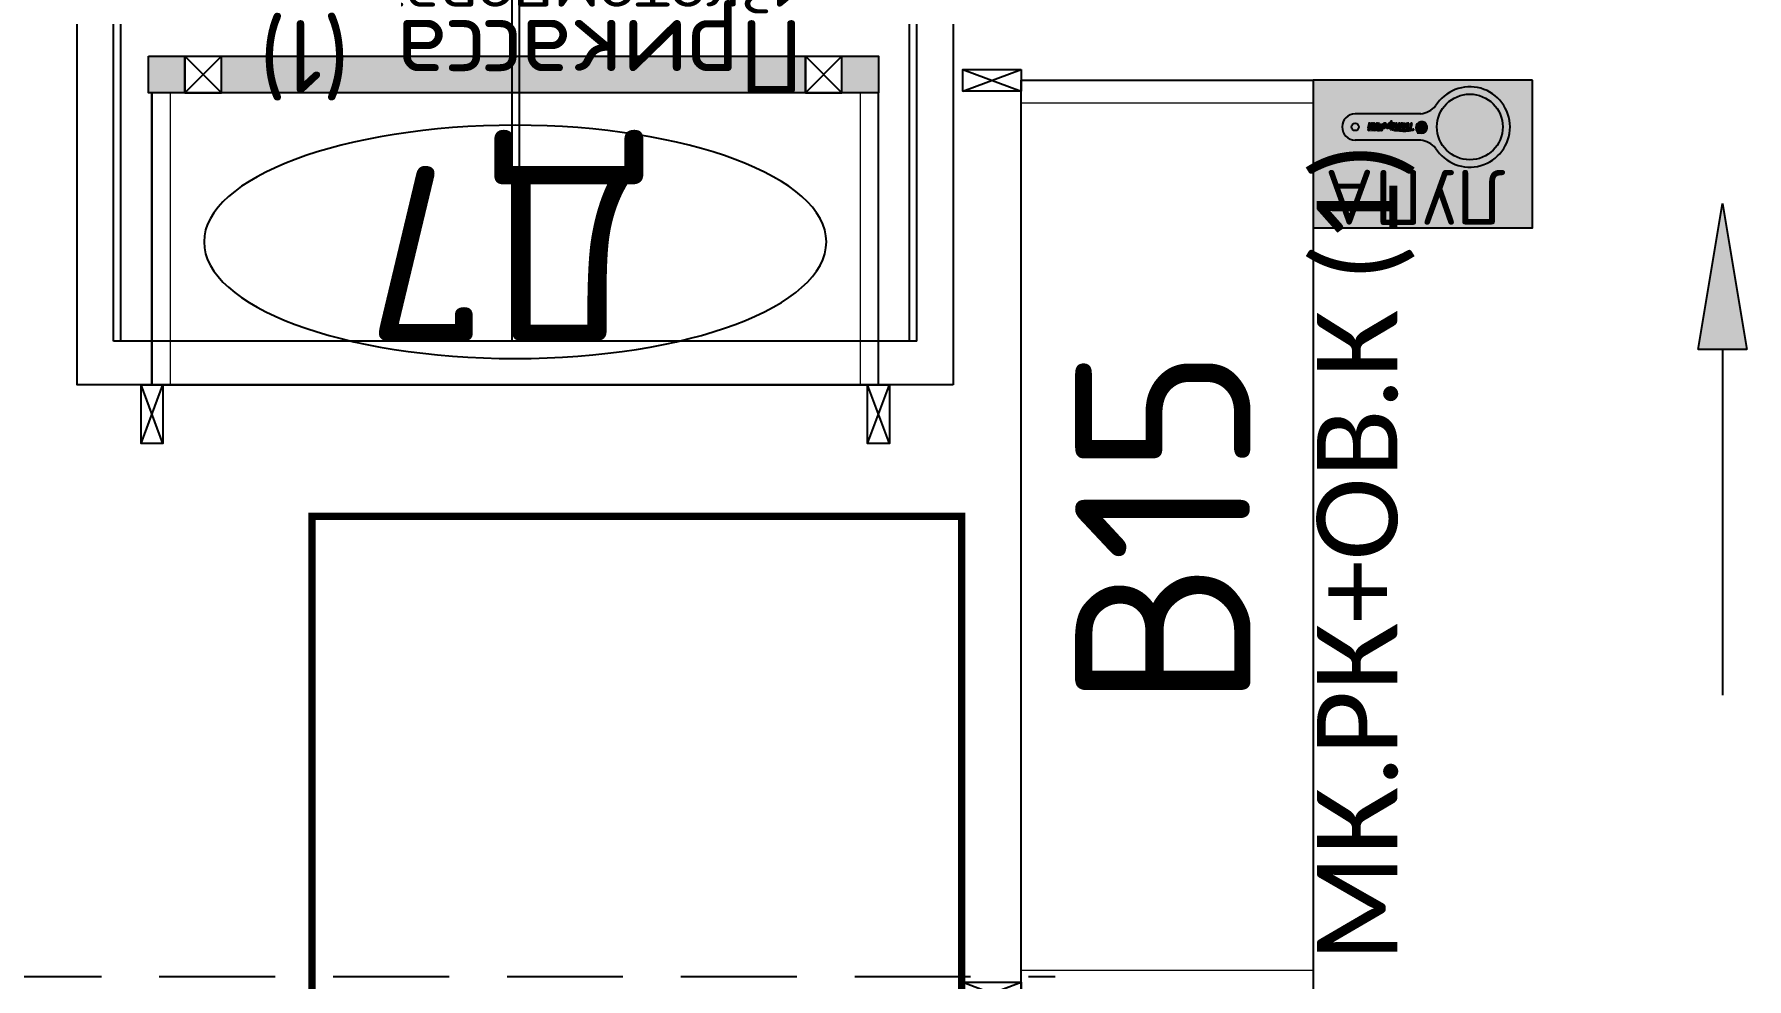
# Model space of a CAD drawing. Extents: x 2032930 to 2119419, y 2254097 to 2318481.
# Drawn here: x 2072733 to 2075078, y 2287822 to 2289115 of the extents above; entities that cross this region are included whole.
import ezdxf
from ezdxf.enums import TextEntityAlignment as Align

# ---------------------------------------------------------------- set-up
doc = ezdxf.new("R2010")
doc.units = 0
doc.header["$LTSCALE"] = 50
doc.linetypes.add('HIDDEN2', pattern=[4.7625, 3.175, -1.5875])
doc.layers.get('0').update_dxf_attribs({"linetype": 'CONTINUOUS'})
for name, color, linetype in [('Внутренняя навигация', 7, 'CONTINUOUS'), ('Колонна', 36, 'CONTINUOUS'), ('ПОКУПАТЕЛЬСКИЕ ПОТОКИ', 7, 'CONTINUOUS'), ('СП_ОБОРУДОВАНИЕ', 7, 'CONTINUOUS'), ('ТО_ТП', 6, 'CONTINUOUS'), ('ТО_ТП_JDA', 6, 'CONTINUOUS'), ('ТО_ТП_ТЕКСТ JDA', 7, 'CONTINUOUS'), ('ТО_ТП_ХОЛОД', 5, 'CONTINUOUS'), ('ТО_ТП_ХОЛОД JDA', 5, 'CONTINUOUS'), ('ТОВАРНЫЕ ГРУППЫ JDA', 7, 'CONTINUOUS')]:
    doc.layers.add(name, color=color, linetype=linetype)
doc.styles.get("Standard").update_dxf_attribs({"font": 'isocpeur.ttf'})

# ---------------------------------------------------------------- blocks, each defined once
blk = doc.blocks.new('*U607')
at = {"linetype": 'HIDDEN2'}
blk.add_line((300, 300), (300, -1165), dxfattribs=at)
blk = doc.blocks.new('В15 стеллаж 400')
at = {"layer": 'ТО_ТП', "color": 212, "lineweight": 5}
for p, q in [((-1233.9, -480), (-1233.9, -80)), ((-46.1, -480), (-46.1, -80))]:
    blk.add_line(p, q, dxfattribs=at)
at = {"layer": 'ТО_ТП_JDA'}
blk.add_lwpolyline([(-15, -480), (-1265, -480), (-1265, -80), (-15, -80)], close=True, dxfattribs=at)
at = {"layer": 'ТО_ТП_ТЕКСТ JDA', "lineweight": 40}
blk.add_text('В15', height=240, dxfattribs=at).set_placement((-628.2, -393.9), align=Align.CENTER)
blk = doc.blocks.new('СБ Стойка H1700')
at = {"layer": 'ТО_ТП', "color": 212}
for p, q in [((-30, 0), (0, -80)), ((0, 0), (-30, -80))]:
    blk.add_line(p, q, dxfattribs=at)
blk.add_lwpolyline([(0, -80), (-30, -80), (-30, 0), (0, 0)], close=True, dxfattribs=at)
blk = doc.blocks.new('*U275')
at = {"layer": 'ТО_ТП'}
for p in [(-1250, 0), (0, 0), (0, 0), (0, 0), (-1250, 0)]:
    blk.add_blockref('СБ Стойка H1700', p, dxfattribs=at)
at = {"layer": 'ТО_ТП', "linetype": 'ByBlock'}
blk.add_blockref('В15 стеллаж 400', (0, 0), dxfattribs=at)
blk = doc.blocks.new('ЛУПА')
at = {"layer": 'ТО_ТП'}
h = blk.add_hatch(color=2, dxfattribs=at)
h.paths.add_polyline_path([(-202.2, 0), (-202.2, -300.4), (0, -300.4), (0, 0)])
edge = h.paths.add_edge_path(flags=16)
edge.add_arc((-63.9, -57.6), 18, 0, 180, ccw=False)
edge.add_line((-45.9, -57.6), (-45.9, -147.4))
edge.add_arc((-11.3, -142), 35, 188.9816, 227.2648)
edge.add_arc((-63.9, -214.6), 55, 121.6158, 418.3842, ccw=False)
edge.add_arc((-116.5, -142), 35, 312.7352, 351.0184)
edge.add_line((-81.9, -147.4), (-81.9, -57.6))
edge = h.paths.add_edge_path(flags=0)
edge.add_arc((-63.9, -57.6), 5, 90, 450)
edge = h.paths.add_edge_path(flags=0)
edge.add_arc((-63.9, -214.6), 45, 90, 450)
h = blk.add_hatch(color=1, dxfattribs=at)
h.paths.add_polyline_path([(-81.9, -57.6), (-81.9, -147.4, -0.168613), (-92.7, -167.7, 3.532063), (-35.1, -167.7, -0.168613), (-45.9, -147.4), (-45.9, -57.6, 1)])
h.paths.add_polyline_path([(-63.9, -169.6, -1), (-63.9, -259.6, -1)], flags=16)
h.paths.add_polyline_path([(-63.9, -52.6, -1), (-63.9, -62.6, -1)], flags=16)
for color, points in [(62, [(-68.1, -76.5), (-67.1, -76.2, 0.74004), (-67.1, -75.9), (-68.1, -75.7), (-67.1, -75.4, 0.961842), (-67.2, -75.2), (-68.5, -75.5, 0.73587), (-68.5, -75.8), (-67.5, -76.1), (-68.5, -76.3, 0.73587), (-68.5, -76.6), (-67.2, -77, 0.961842), (-67.1, -76.7)]), (62, [(-68.4, -80.3, 0.754331), (-68.1, -81.2), (-67.5, -81.2, 0.754331), (-67.3, -80.3, 0.928267), (-67.4, -80.5, -0.638079), (-67.5, -81), (-68.1, -81, -0.638079), (-68.2, -80.5, 0.928267)]), (62, [(-68.6, -85.6, 0.414214), (-68.5, -85.7), (-67.1, -85.7, 0.414214), (-67, -85.6), (-67, -84.9, 1), (-67.3, -84.9), (-67.3, -85.4, -0.414214), (-67.3, -85.5), (-67.6, -85.5, -0.414214), (-67.7, -85.4), (-67.7, -84.9, 1), (-67.9, -84.9), (-67.9, -85.4, -0.414214), (-68, -85.5), (-68.3, -85.5, -0.414214), (-68.4, -85.4), (-68.4, -84.9, 1), (-68.6, -84.9)]), (62, [(-68.5, -89.9, 1), (-68.5, -90.2), (-67.1, -90.2, 1), (-67.1, -89.9), (-68, -89.5), (-67.1, -89.5, 1), (-67.1, -89.2), (-68.5, -89.2, 1), (-68.5, -89.5), (-67.6, -89.9)]), (62, [(-67.1, -91.5), (-68.5, -91.5, 1), (-68.5, -91.7), (-67.9, -91.7), (-67.9, -92.2), (-68.5, -92.2, 1), (-68.5, -92.4), (-67.1, -92.4, 1), (-67.1, -92.2), (-67.6, -92.2), (-67.6, -91.7), (-67.1, -91.7, 1)]), (62, [(-68.5, -94.4, 1), (-68.4, -94.7), (-67.8, -94.3), (-67.2, -94.7, 1), (-67.1, -94.4), (-68.4, -93.7, 1), (-68.5, -93.9), (-68.1, -94.2)]), (82, [(-71.3, -143.4, 0.139682), (-68.9, -150.1, 0.102383)]), (62, [(-71.3, -143.4, -0.102383), (-68.9, -150.1, 0.531456)])]:
    blk.add_hatch(color=color, dxfattribs=at).paths.add_polyline_path(points)
h = blk.add_hatch(color=62, dxfattribs=at)
h.paths.add_polyline_path([(-68.5, -78.4, 0.737843), (-68.5, -78.6), (-67.2, -79, 0.961842), (-67.1, -78.7), (-67.3, -78.7), (-67.3, -78.3), (-67.1, -78.3, 0.961842), (-67.2, -78)])
h.paths.add_polyline_path([(-67.6, -78.4), (-67.6, -78.6), (-68.1, -78.5)], flags=16)
h = blk.add_hatch(color=62, dxfattribs=at)
h.paths.add_polyline_path([(-67.7, -83, 1), (-68.6, -83), (-68.6, -83.3, 0.414214), (-68.5, -83.5), (-67.1, -83.5, 1), (-67.1, -83.2), (-67.7, -83.2)])
h.paths.add_polyline_path([(-67.9, -83), (-67.9, -83.2, -0.414214), (-68, -83.2), (-68.3, -83.2, -0.414214), (-68.4, -83.2), (-68.4, -83, -1)], flags=16)
h = blk.add_hatch(color=62, dxfattribs=at)
h.paths.add_polyline_path([(-68.6, -87.8, 0.414214), (-68.5, -88), (-67.1, -88, 0.414214), (-67, -87.8), (-67, -87.3, 0.414214), (-67.3, -87), (-67.5, -87, 0.383716), (-67.8, -87.3, 0.169792), (-68.1, -87.2), (-68.3, -87.2, 0.414214), (-68.6, -87.4)])
h.paths.add_polyline_path([(-67.7, -87.7), (-67.7, -87.4, -0.340247), (-67.5, -87.2, -0.357412), (-67.3, -87.4), (-67.3, -87.7)], flags=16)
h.paths.add_polyline_path([(-68.4, -87.7), (-68.4, -87.6, -0.35716), (-68.2, -87.4, -0.324936), (-67.9, -87.6), (-67.9, -87.7)], flags=16)
at = {"layer": 'ТО_ТП', "true_color": 0xf5fef1}
h = blk.add_hatch(color=7, dxfattribs=at)
h.paths.add_polyline_path([(-61.4, -81.9), (-60.3, -82), (-59.4, -81.8), (-58.9, -81.4), (-58.6, -80.7), (-58.9, -79.8), (-59.2, -79.3), (-59.9, -78.8), (-60.8, -77.9), (-60.9, -77.6), (-59.1, -77.9), (-58.8, -77.9), (-58.9, -76.4), (-59.4, -76.2), (-65.3, -75), (-65.5, -75), (-65.5, -76.5), (-65.1, -76.8), (-65.5, -77.1), (-65.6, -78.7), (-65.5, -79.3), (-64.9, -79.9), (-64, -80.6), (-63.1, -81.2), (-62.3, -81.6)])
h.paths.add_polyline_path([(-62, -80.2), (-63, -79.6), (-63.8, -79.1), (-64.4, -78.4), (-64.4, -77), (-64.2, -77), (-63.3, -77.3), (-62.1, -77.9), (-61.2, -78.7), (-60.7, -79.1), (-60.5, -80), (-61, -80.3)], flags=16)
for points in [[(-59.2, -88.1), (-58.8, -88), (-58.8, -86.6), (-59.1, -86.2), (-59.8, -86.2), (-61.1, -86.1), (-62, -85.8), (-61.3, -85.2), (-59, -84.5), (-58.8, -84.1), (-58.8, -82.5), (-59.2, -82.3), (-59.8, -82.5), (-60.3, -82.8), (-61.8, -83.6), (-62.5, -84), (-63.3, -83.3), (-64.2, -82.1), (-64.9, -81.5), (-65.3, -81), (-65.4, -81), (-65.5, -81.3), (-65.5, -82.3), (-65.5, -82.8), (-65.4, -83.1), (-64.8, -83.6), (-64.2, -84.1), (-63, -85.2), (-63.1, -85.5), (-63.4, -85.4), (-64.3, -85.2), (-64.9, -85.2), (-65.5, -85), (-65.6, -85.2), (-65.6, -86.5), (-65.5, -86.8)], [(-62.1, -93.9), (-61.5, -93.9), (-60.9, -93.7), (-60.7, -93.4), (-60.6, -92.7), (-60.7, -92.2), (-61.3, -91.4), (-62, -90.6), (-62.4, -90.2), (-59.2, -90.7), (-58.9, -90.6), (-59, -88.9), (-59.2, -88.6), (-65.3, -87.7), (-65.6, -87.9), (-65.5, -89.5), (-65.1, -89.6), (-64.1, -89.9), (-63.4, -90.5), (-62.6, -91.5), (-62.7, -92), (-63.1, -92.2), (-63.8, -92), (-64.5, -91.8), (-65.4, -91.7), (-65.6, -91.9), (-65.5, -93.1), (-65.5, -93.3)], [(-67.9, -137.7), (-66.9, -137.7), (-67, -137.1), (-67.3, -135.1), (-67.3, -133.9), (-58.7, -135.7), (-58.7, -133.7), (-67.6, -132.1), (-67.9, -129.6), (-59.7, -131.1), (-58.6, -131.2), (-58.7, -129.4), (-68.1, -127.8), (-68.2, -126.1), (-68.1, -121.3), (-68, -117.9), (-67.7, -113.6), (-67.4, -110.6), (-68.5, -110.5), (-68.7, -112), (-69.4, -118.1), (-69.5, -122.8), (-69.5, -126.9), (-69.1, -131.5), (-68.3, -136.3)], [(-68.3, -108.3), (-68.4, -109.4), (-67.3, -109.5), (-67.2, -108.4)], [(-68.1, -107.2), (-67.1, -107.3), (-67, -106.2), (-68, -106.1)], [(-65.5, -121), (-59.2, -122.4), (-58.7, -122.3), (-58.7, -120.7), (-59, -120.5), (-60.2, -120.4), (-61.6, -119.8), (-62.7, -119.3), (-63.4, -118.4), (-63.7, -117.5), (-61.7, -117.7), (-59, -118.6), (-58.7, -118.5), (-58.8, -117.3), (-59.2, -117.1), (-61.6, -116.4), (-62.8, -115.6), (-63.7, -114.3), (-63.7, -113.9), (-62.9, -113.9), (-59, -114.6), (-58.8, -114.5), (-58.8, -113.4), (-59.4, -113.1), (-64.5, -112.2), (-65.4, -112.6), (-65.5, -113.6), (-64.9, -114.4), (-63.2, -116.3), (-65.1, -116.2), (-65.4, -116.4), (-65.5, -117.4), (-65.3, -117.7), (-64.9, -118.3), (-64, -119.2), (-63.5, -119.6), (-63.5, -119.8), (-65.5, -119.2)]]:
    blk.add_hatch(color=7, dxfattribs=at).paths.add_polyline_path(points)
h = blk.add_hatch(color=7, dxfattribs=at)
h.paths.add_polyline_path([(-62.4, -112), (-61.4, -112.2), (-60.5, -112.3), (-59.9, -112.2), (-59.2, -111.9), (-58.8, -111.5), (-58.6, -110.1), (-58.7, -109), (-58.9, -108.2), (-59.3, -107.7), (-60.1, -107.4), (-60.3, -107.7), (-60.3, -108), (-60.1, -108.6), (-60, -109.2), (-60, -110.2), (-60.8, -111), (-61.7, -111), (-61.6, -110.2), (-61.6, -109.3), (-61.8, -108.7), (-61.9, -108.1), (-62.5, -107.6), (-63, -107.2), (-63.7, -106.8), (-64.3, -106.7), (-64.9, -106.9), (-65.3, -107.1), (-65.5, -107.5), (-65.6, -108.1), (-65.5, -108.7), (-65.5, -109.3), (-65.4, -109.8), (-65.1, -110.3), (-64.7, -110.8), (-64.2, -111.3), (-63.5, -111.6)])
h.paths.add_polyline_path([(-64.2, -109.6), (-64.3, -109), (-64.2, -108.4), (-63.8, -108.2), (-63, -108.7), (-62.8, -109.6), (-62.8, -110.3), (-62.8, -110.7), (-63.7, -110.4)], flags=16)
h = blk.add_hatch(color=7, dxfattribs=at)
h.paths.add_polyline_path([(-61.9, -100.4), (-60.1, -100.4), (-59.5, -100.1), (-58.8, -99.4), (-58.5, -98.5), (-58.6, -96.7), (-59.6, -95.5), (-61.3, -94.5), (-62.3, -94.2), (-63.9, -94), (-64.7, -94.4), (-65.3, -95.1), (-65.5, -95.7), (-65.5, -97.1), (-65.3, -98.2), (-64.7, -98.7), (-64.5, -99.1), (-62.8, -100.2)])
h.paths.add_polyline_path([(-62.7, -98.5), (-63.8, -97.8), (-64.2, -97.4), (-64.3, -96.7), (-64, -96), (-63, -95.9), (-62, -96.1), (-61.1, -96.4), (-60.3, -96.6), (-60, -97.4), (-60, -98.4), (-60.3, -98.6), (-61.6, -98.6)], flags=16)
h = blk.add_hatch(color=7, dxfattribs=at)
h.paths.add_polyline_path([(-65.4, -106), (-56.1, -107.8), (-55.9, -107.7), (-55.9, -106.4), (-56.2, -106.1), (-57.3, -105.9), (-57.9, -105.6), (-58.7, -105.6), (-58.7, -104.6), (-58.6, -103.7), (-59.4, -102.5), (-60.5, -101.4), (-61.6, -100.8), (-62.9, -100.5), (-64.2, -100.3), (-65.2, -100.5), (-65.5, -100.9), (-65.5, -101.8), (-65.4, -102.7), (-64.8, -103.4), (-63.9, -103.9), (-63.3, -104.4), (-63.3, -104.7), (-65.4, -104.3)])
h.paths.add_polyline_path([(-63, -103.7), (-63.4, -103.4), (-63.9, -103), (-63.8, -102.3), (-63.6, -102), (-61.8, -102.4), (-61.2, -102.7), (-60.1, -103.6), (-60, -104.4), (-60.1, -105.4), (-60.5, -105.4)], flags=16)
h = blk.add_hatch(color=7, dxfattribs=at)
h.paths.add_polyline_path([(-71.8, -145.3, 10.87382), (-70.2, -142.9, -0.05711), (-69.2, -143.5, -0.814001), (-58.3, -150.8, 0.101464), (-59.2, -146.9, 0.170285), (-61.3, -144.8, 0.100507), (-62.2, -144.5, 0.061949), (-63.4, -144.5, 0.137499), (-64.6, -145.1, 0.171574), (-65.6, -146.8, 0.107239), (-65.3, -149.3, -0.41491), (-65.4, -149.4), (-66.5, -149.3, 0.323228), (-66.6, -149.3), (-67.6, -150.9, 0.559883), (-67.6, -151), (-63.4, -151.8, 0.667503), (-63.3, -151.6, -0.060013), (-63.9, -149.9, -0.175402), (-63.6, -148.1, -0.184638), (-63, -147.5, -0.256132), (-61.7, -147.7, -0.184413), (-60.5, -149.2, -0.120265), (-60.4, -152.2, 0.382377), (-60.3, -152.3), (-59.4, -152.6, -0.745905), (-71.1, -147.5, 0.075641), (-68.9, -151.4, 0.654966), (-72.1, -142.4, 0.049676)])
h.paths.add_polyline_path([(-71.3, -143.4, -0.531456), (-68.9, -150.1, -0.139682)], flags=16)
h = blk.add_hatch(color=7, dxfattribs=at)
h.paths.add_polyline_path([(-65.4, -125.8), (-64.9, -126.7), (-64.4, -127.3), (-63.7, -127.8), (-62.9, -127.8), (-62.5, -127.6), (-62.1, -127.1), (-61.9, -126.5), (-59.4, -128.8), (-58.9, -129), (-58.7, -128.7), (-58.6, -127.7), (-58.8, -127.4), (-61.6, -125.2), (-61.8, -124.8), (-61.6, -124.6), (-59.5, -125.2), (-58.9, -125.3), (-58.7, -125.2), (-58.7, -123.6), (-58.8, -123.4), (-65.4, -122.4), (-65.5, -125)])
h.paths.add_polyline_path([(-64.3, -125.4), (-64.3, -124.3), (-64.3, -124.2), (-62.6, -124.5), (-62.6, -125.7), (-62.9, -126.2), (-63.7, -126.1)], flags=16)
at = {"layer": 'ТО_ТП'}
h = blk.add_hatch(color=1, dxfattribs=at)
edge = h.paths.add_edge_path(flags=16)
edge.add_arc((-67.3, -143.8), 0.561, 90, 450)
edge = h.paths.add_edge_path()
edge.add_arc((-64.5, -148.3), 6.67, 172.9654, 319.8432)
edge.add_arc((-57.3, -142.2), 14.8, 200.9336, 218.2362)
edge.add_arc((-72.5, -147.6), 5.19, 312.9717, 445.8655)
edge.add_arc((-64.5, -148.3), 6.67, 337.8169, 494.3993)
edge.add_arc((-68.4, -151.1), 10.1, 361.744, 384.9186)
edge.add_arc((-63.2, -148.8), 4.41, 384.9813, 423.637)
edge.add_arc((-62.6, -147), 2.54, 419.0196, 441.9771)
edge.add_arc((-62.8, -149), 4.56, 443.0987, 457.2782)
edge.add_arc((-62.9, -147), 2.58, 100.7079, 132.024)
edge.add_arc((-62.6, -147.3), 2.96, 131.665, 170.6077)
edge.add_arc((-59.9, -147.5), 5.75, 173.5416, 198.0254)
edge.add_arc((-65.4, -149.3), 0.125, 282.6198, 372.7559)
edge.add_line((-66.5, -149.3), (-65.4, -149.4))
edge.add_arc((-66.5, -149.4), 0.166, 440.9581, 514.1446)
edge.add_line((-67.6, -150.9), (-66.6, -149.3))
edge.add_arc((-67.5, -150.9), 0.0965, 137.8803, 254.8552)
edge.add_line((-67.6, -151), (-63.4, -151.8))
edge.add_arc((-63.4, -151.7), 0.148, 259.8696, 394.7625)
edge.add_arc((-56.7, -148.2), 7.45, 193.823, 207.5605)
edge.add_arc((-61.3, -149.4), 2.7, 151.2534, 191.0477)
edge.add_arc((-62.5, -148.7), 1.28, 111.8816, 153.7262)
edge.add_arc((-62.5, -148.7), 1.34, 414.5287, 471.9946)
edge.add_arc((-63.1, -150), 2.75, 376.814, 418.6089)
edge.add_arc((-66.5, -150.8), 6.26, 347.5342, 374.9652)
edge.add_arc((-60.3, -152.2), 0.153, 179.5059, 263.2087)
edge.add_line((-60.3, -152.3), (-59.4, -152.6))
h = blk.add_hatch(color=1, dxfattribs=at)
h.paths.add_polyline_path([(-67.5, -151, -0.608241), (-67.6, -150.9), (-66.6, -149.3, -0.330653), (-66.5, -149.3), (-65.4, -149.4, 0.41491), (-65.3, -149.3, -0.107239), (-65.6, -146.8, -0.171574), (-64.6, -145.1, -0.137499), (-63.4, -144.5, -0.061949), (-62.2, -144.5, -0.100507), (-61.3, -144.8, -0.170285), (-59.2, -146.9, -0.101464), (-58.3, -150.8, 0.814001), (-69.2, -143.5, -0.453449), (-68.9, -151.4, -0.075641), (-71.1, -147.5, 0.745905), (-59.4, -152.6), (-60.3, -152.3, -0.382377), (-60.4, -152.2, 0.120265), (-60.5, -149.2, 0.184413), (-61.7, -147.7, 0.256132), (-63, -147.5, 0.184638), (-63.6, -148.1, 0.175402), (-63.9, -149.9, 0.060013), (-63.3, -151.6, -0.678693), (-63.4, -151.8)])
h.paths.add_polyline_path([(-67.3, -144.3, -1), (-67.3, -143.2, -1)], flags=16)
h.paths.add_polyline_path([(-67, -143.5), (-67.3, -143.8), (-67.3, -143.6, 0.456115), (-67.7, -143.6), (-67.7, -144), (-66.9, -144, -3.609593)], flags=0)
h.paths.add_polyline_path([(-66.9, -143.9), (-67.2, -143.9), (-66.9, -143.6, -0.158239)], flags=0)
h.paths.add_polyline_path([(-67.4, -143.9), (-67.7, -143.9), (-67.7, -143.6, -0.406434), (-67.4, -143.6)], flags=0)
h = blk.add_hatch(color=255, dxfattribs=at)
h.paths.add_polyline_path([(-67.3, -144.3, 1), (-67.3, -143.2, 1)])
h.paths.add_polyline_path([(-67.7, -143.9), (-67.7, -143.6, -0.406434), (-67.4, -143.6), (-67.4, -143.9)], flags=16)
h.paths.add_polyline_path([(-66.9, -144, -3.609593), (-67, -143.5), (-67.3, -143.8), (-67.3, -143.6, 0.456115), (-67.7, -143.6), (-67.7, -144)], flags=16)
h.paths.add_polyline_path([(-67.2, -143.9), (-66.9, -143.6, -0.158239), (-66.9, -143.9)], flags=16)
at = {"layer": 'ТО_ТП', "true_color": 0xf0ffff}
blk.add_hatch(color=7, dxfattribs=at).paths.add_polyline_path([(-63.9, -169.6, 1), (-63.9, -259.6, 1)])
at = {"color": 5}
blk.add_lwpolyline([(0, -300.4), (0, 0), (-202.2, 0), (-202.2, -300.4)], close=True, dxfattribs=at)
at = {"layer": 'ТО_ТП'}
for p, q in [((-81.9, -147.4), (-81.9, -57.6)), ((-45.9, -147.4), (-45.9, -57.6))]:
    blk.add_line(p, q, dxfattribs=at)
at = {"layer": 'ТО_ТП', "color": 62}
for p, q in [((-68.6, -83), (-68.6, -83.3)), ((-68.6, -85.6), (-68.6, -84.9)), ((-68.6, -87.8), (-68.6, -87.4)), ((-68.5, -75.5), (-67.2, -75.2)), ((-68.5, -75.8), (-67.5, -76.1)), ((-68.5, -76.3), (-67.5, -76.1)), ((-68.5, -76.6), (-67.2, -77)), ((-68.5, -78.4), (-67.2, -78)), ((-68.5, -78.6), (-67.2, -79)), ((-68.5, -83.5), (-67.1, -83.5)), ((-68.5, -85.7), (-67.1, -85.7)), ((-68.5, -88), (-67.1, -88)), ((-68.5, -89.2), (-67.1, -89.2)), ((-68.5, -89.5), (-67.6, -89.9)), ((-68.5, -89.9), (-67.6, -89.9)), ((-68.5, -90.2), (-67.1, -90.2)), ((-68.5, -91.5), (-67.1, -91.5)), ((-68.5, -91.7), (-67.9, -91.7)), ((-68.5, -92.2), (-67.9, -92.2)), ((-68.5, -92.4), (-67.1, -92.4)), ((-68.4, -83), (-68.4, -83.2)), ((-68.4, -84.9), (-68.4, -85.4)), ((-68.4, -87.7), (-68.4, -87.6)), ((-68.4, -87.7), (-67.9, -87.7)), ((-67.1, -94.4), (-68.4, -93.7)), ((-68.3, -83.2), (-68, -83.2)), ((-68.3, -85.5), (-68, -85.5)), ((-68.3, -87.2), (-68.1, -87.2)), ((-68.1, -75.7), (-67.1, -75.4)), ((-68.1, -75.7), (-67.1, -75.9)), ((-68.1, -76.5), (-67.1, -76.2)), ((-68.1, -76.5), (-67.1, -76.7)), ((-68.1, -78.5), (-67.6, -78.4)), ((-68.1, -78.5), (-67.6, -78.6)), ((-68.1, -81), (-67.5, -81)), ((-68.1, -81.2), (-67.5, -81.2)), ((-68, -89.5), (-67.1, -89.5)), ((-68, -89.5), (-67.1, -89.9)), ((-67.9, -83), (-67.9, -83.2)), ((-67.9, -84.9), (-67.9, -85.4)), ((-67.9, -87.6), (-67.9, -87.7)), ((-67.9, -91.7), (-67.9, -92.2)), ((-67.7, -83), (-67.7, -83.2)), ((-67.7, -83.2), (-67.1, -83.2)), ((-67.7, -84.9), (-67.7, -85.4)), ((-67.7, -87.4), (-67.7, -87.7)), ((-67.7, -87.7), (-67.3, -87.7)), ((-67.6, -78.6), (-67.6, -78.4)), ((-67.6, -85.5), (-67.3, -85.5)), ((-67.6, -91.7), (-67.1, -91.7)), ((-67.6, -91.7), (-67.6, -92.2)), ((-67.6, -92.2), (-67.1, -92.2)), ((-67.5, -87), (-67.3, -87)), ((-67.3, -78.3), (-67.1, -78.3)), ((-67.3, -78.7), (-67.3, -78.3)), ((-67.3, -78.7), (-67.1, -78.7)), ((-67.3, -84.9), (-67.3, -85.4)), ((-67.3, -87.7), (-67.3, -87.4)), ((-67, -85.6), (-67, -84.9)), ((-67, -87.8), (-67, -87.3)), ((-68.1, -94.2), (-68.5, -93.9)), ((-68.1, -94.2), (-68.5, -94.4)), ((-67.8, -94.3), (-68.4, -94.7)), ((-67.2, -94.7), (-67.8, -94.3))]:
    blk.add_line(p, q, dxfattribs=at)
at = {"layer": 'ТО_ТП', "color": 1}
for p, q in [((-68.7, -112), (-69.4, -118.1)), ((-68.5, -110.5), (-68.7, -112)), ((-67.4, -110.6), (-68.5, -110.5)), ((-68.4, -109.4), (-68.3, -108.3)), ((-68.4, -109.4), (-67.3, -109.5)), ((-68.3, -108.3), (-67.2, -108.4)), ((-68.1, -107.2), (-68, -106.1)), ((-68.1, -107.2), (-67.1, -107.3)), ((-68, -106.1), (-67, -106.2)), ((-68, -117.9), (-67.7, -113.6)), ((-67.7, -113.6), (-67.4, -110.6)), ((-67.3, -109.5), (-67.2, -108.4)), ((-67.1, -107.3), (-67, -106.2)), ((-69.4, -118.1), (-69.5, -122.8)), ((-69.5, -122.8), (-69.5, -126.9)), ((-69.5, -126.9), (-69.1, -131.5)), ((-69.1, -131.5), (-68.3, -136.3)), ((-68.3, -136.3), (-67.9, -137.7)), ((-68.2, -126.1), (-68.1, -121.3)), ((-68.1, -127.8), (-68.2, -126.1)), ((-68.1, -121.3), (-68, -117.9)), ((-58.7, -129.4), (-68.1, -127.8)), ((-67.9, -129.6), (-59.7, -131.1)), ((-67.6, -132.1), (-67.9, -129.6)), ((-67.9, -137.7), (-66.9, -137.7)), ((-58.7, -133.7), (-67.6, -132.1)), ((-67.3, -133.9), (-58.7, -135.7)), ((-67.3, -135.1), (-67.3, -133.9)), ((-67, -137.1), (-67.3, -135.1)), ((-66.9, -137.7), (-67, -137.1)), ((-59.7, -131.1), (-58.6, -131.2)), ((-58.6, -131.2), (-58.7, -129.4)), ((-58.7, -135.7), (-58.7, -133.7)), ((-67.6, -150.9), (-66.6, -149.3)), ((-67.6, -151), (-63.4, -151.8)), ((-66.5, -149.3), (-65.4, -149.4)), ((-60.3, -152.3), (-59.4, -152.6))]:
    blk.add_line(p, q, dxfattribs=at)
at = {"layer": 'ТО_ТП', "color": 255}
for p, q in [((-67.7, -144), (-67.7, -143.6)), ((-67.7, -143.9), (-67.7, -143.6)), ((-67.7, -143.9), (-67.4, -143.9)), ((-67.7, -144), (-66.9, -144)), ((-67.4, -143.9), (-67.4, -143.6)), ((-67, -143.5), (-67.3, -143.8)), ((-67.3, -143.8), (-67.3, -143.6)), ((-66.9, -143.6), (-67.2, -143.9)), ((-67.2, -143.9), (-66.9, -143.9))]:
    blk.add_line(p, q, dxfattribs=at)
at = {"layer": 'ТО_ТП', "color": 1}
for points in [[(-65.5, -75), (-65.5, -76.5), (-65.1, -76.8), (-65.5, -77.1), (-65.6, -78.7), (-65.5, -79.3), (-64.9, -79.9), (-64, -80.6), (-63.1, -81.2), (-62.3, -81.6), (-61.4, -81.9), (-60.3, -82), (-59.4, -81.8), (-58.9, -81.4), (-58.6, -80.7), (-58.9, -79.8), (-59.2, -79.3), (-59.9, -78.8), (-60.8, -77.9), (-60.9, -77.6), (-59.1, -77.9), (-58.8, -77.9), (-58.9, -76.4), (-59.4, -76.2), (-65.3, -75)], [(-65.5, -86.8), (-59.2, -88.1), (-58.8, -88), (-58.8, -86.6), (-59.1, -86.2), (-59.8, -86.2), (-61.1, -86.1), (-62, -85.8), (-61.3, -85.2), (-59, -84.5), (-58.8, -84.1), (-58.8, -82.5), (-59.2, -82.3), (-59.8, -82.5), (-60.3, -82.8), (-61.8, -83.6), (-62.4, -83.9), (-62.6, -83.9), (-63.3, -83.3), (-64.2, -82.1), (-64.9, -81.5), (-65.3, -81), (-65.4, -81), (-65.5, -81.3), (-65.5, -82.3), (-65.5, -82.8), (-65.4, -83.1), (-64.8, -83.6), (-64.2, -84.1), (-63.2, -85), (-63, -85.3), (-63.1, -85.5), (-63.4, -85.4), (-64.3, -85.2), (-64.9, -85.2), (-65.5, -85), (-65.6, -85.2), (-65.6, -86.5)], [(-65.5, -93.3), (-62.1, -93.9), (-61.5, -93.9), (-60.9, -93.7), (-60.7, -93.4), (-60.6, -92.7), (-60.7, -92.2), (-61.3, -91.4), (-62, -90.6), (-62.4, -90.2), (-59.2, -90.7), (-58.9, -90.6), (-59, -88.9), (-59.2, -88.6), (-65.3, -87.7), (-65.6, -87.9), (-65.5, -89.5), (-65.1, -89.6), (-64.1, -89.9), (-63.4, -90.5), (-62.8, -91.2), (-62.6, -91.6), (-62.7, -92), (-63.1, -92.2), (-63.8, -92), (-64.5, -91.8), (-65.4, -91.7), (-65.6, -91.9), (-65.5, -93.1)], [(-64.4, -77), (-64.4, -78.4), (-63.8, -79.1), (-63, -79.6), (-62, -80.2), (-61, -80.3), (-60.6, -80.1), (-60.5, -79.8), (-60.7, -79.1), (-61.2, -78.7), (-62.1, -77.9), (-63.3, -77.3), (-64.2, -77)], [(-60.3, -108), (-60.1, -108.6), (-60, -109.2), (-60, -110), (-60.1, -110.3), (-60.5, -110.7), (-60.9, -111), (-61.5, -111), (-61.7, -110.8), (-61.6, -110.2), (-61.6, -109.3), (-61.8, -108.7), (-61.9, -108.1), (-62.5, -107.6), (-63, -107.2), (-63.7, -106.8), (-64.3, -106.7), (-64.9, -106.9), (-65.3, -107.1), (-65.5, -107.5), (-65.6, -108.1), (-65.5, -108.7), (-65.5, -109.3), (-65.4, -109.8), (-65.1, -110.3), (-64.7, -110.8), (-64.2, -111.3), (-63.5, -111.6), (-62.4, -112), (-61.4, -112.2), (-60.5, -112.3), (-59.9, -112.2), (-59.2, -111.9), (-58.8, -111.5), (-58.6, -110.1), (-58.7, -109), (-58.9, -108.2), (-59.3, -107.7), (-60.1, -107.4), (-60.3, -107.7), (-60.3, -107.9)], [(-64.5, -99.1), (-62.8, -100.2), (-61.9, -100.4), (-60.1, -100.4), (-59.5, -100.1), (-58.8, -99.4), (-58.5, -98.5), (-58.6, -96.7), (-59.6, -95.5), (-61.3, -94.5), (-62.3, -94.2), (-63.9, -94), (-64.7, -94.4), (-65.3, -95.1), (-65.5, -95.7), (-65.5, -97.1), (-65.3, -98.2), (-64.7, -98.7)], [(-65.4, -106), (-56.1, -107.8), (-55.9, -107.7), (-55.9, -106.4), (-56.2, -106.1), (-57.3, -105.9), (-57.9, -105.6), (-58.7, -105.6), (-58.7, -104.6), (-58.6, -103.7), (-59.4, -102.5), (-60.5, -101.4), (-61.6, -100.8), (-62.9, -100.5), (-64.2, -100.3), (-65.2, -100.5), (-65.5, -100.9), (-65.5, -101.8), (-65.4, -102.7), (-64.8, -103.4), (-63.9, -103.9), (-63.3, -104.4), (-63.3, -104.7), (-65.4, -104.3)], [(-65.5, -121), (-59.2, -122.4), (-58.7, -122.3), (-58.7, -120.7), (-59, -120.5), (-60.2, -120.4), (-61.6, -119.8), (-62.7, -119.3), (-63.4, -118.4), (-63.7, -117.5), (-61.7, -117.7), (-59, -118.6), (-58.7, -118.5), (-58.8, -117.3), (-59.2, -117.1), (-61.6, -116.4), (-62.8, -115.6), (-63.7, -114.3), (-63.7, -113.9), (-62.9, -113.9), (-59, -114.6), (-58.8, -114.5), (-58.8, -113.4), (-59.4, -113.1), (-64.5, -112.2), (-65.4, -112.6), (-65.5, -113.6), (-64.9, -114.4), (-63.4, -116.1), (-63.4, -116.3), (-65.1, -116.2), (-65.4, -116.4), (-65.5, -117.4), (-65.3, -117.7), (-64.9, -118.3), (-64, -119.2), (-63.5, -119.6), (-63.5, -119.8), (-65.5, -119.2)], [(-63.7, -97.9), (-62.7, -98.5), (-61.6, -98.6), (-60.3, -98.6), (-60, -98.4), (-60, -97.4), (-60.3, -96.6), (-61.1, -96.4), (-62, -96.1), (-63, -95.9), (-64, -96), (-64.3, -96.7), (-64.2, -97.4), (-63.9, -97.8)], [(-62.8, -110.7), (-63.7, -110.4), (-64.2, -109.6), (-64.3, -109), (-64.2, -108.4), (-63.8, -108.2), (-63.3, -108.5), (-62.9, -108.9), (-62.8, -109.6), (-62.8, -110.3)], [(-63, -103.7), (-60.5, -105.4), (-60.1, -105.4), (-60, -104.4), (-60.1, -103.6), (-61.2, -102.7), (-61.8, -102.4), (-63.6, -102), (-63.8, -102.3), (-63.9, -103), (-63.4, -103.4)], [(-58.7, -128.7), (-58.9, -129), (-59.4, -128.8), (-61.9, -126.5), (-62.1, -127.1), (-62.5, -127.6), (-62.9, -127.8), (-63.7, -127.8), (-64.4, -127.3), (-64.9, -126.7), (-65.4, -125.8), (-65.5, -125), (-65.4, -122.4), (-58.8, -123.4), (-58.7, -123.6), (-58.7, -125.2), (-58.9, -125.3), (-59.5, -125.2), (-61.6, -124.6), (-61.8, -124.8), (-61.6, -125.2), (-58.8, -127.4), (-58.6, -127.7)], [(-64.3, -124.3), (-64.3, -125.4), (-63.7, -126.1), (-62.9, -126.2), (-62.6, -125.7), (-62.6, -124.5), (-64.3, -124.2)]]:
    blk.add_lwpolyline(points, close=True, dxfattribs=at)
at = {"layer": 'ТО_ТП'}
for centre, radius in [((-63.9, -57.6), 5), ((-63.9, -214.6), 45)]:
    blk.add_circle(centre, radius, dxfattribs=at)
at = {"layer": 'ТО_ТП', "color": 255}
blk.add_circle((-67.3, -143.8), 0.561, dxfattribs=at)
at = {"layer": 'ТО_ТП'}
for centre, radius, start, end in [((-63.9, -57.6), 18, 0, 180), ((-116.5, -142), 35, 312.7352, 351.0184), ((-11.3, -142), 35, 188.9816, 227.2648), ((-63.9, -214.6), 55, 121.6158, 58.3842)]:
    blk.add_arc(centre, radius, start, end, dxfattribs=at)
at = {"layer": 'ТО_ТП', "color": 62}
for centre, radius, start, end in [((-68.4, -75.7), 0.164, 105.7855, 260.1262), ((-68.4, -76.5), 0.164, 105.7855, 260.1262), ((-68.5, -78.5), 0.136, 100.6693, 257.5926), ((-68.1, -80.7), 0.505, 119.5558, 267.259), ((-68.1, -83), 0.48, 0, 180), ((-68.5, -83.3), 0.12, 180, 270), ((-68.5, -84.9), 0.12, 0, 180), ((-68.5, -85.6), 0.12, 180, 270), ((-68.3, -87.4), 0.276, 90, 180), ((-68.5, -87.8), 0.12, 180, 270), ((-68.5, -89.3), 0.12, 90, 270), ((-68.5, -90.1), 0.12, 90, 270), ((-68.5, -91.6), 0.12, 90, 270), ((-68.5, -92.3), 0.12, 90, 270), ((-68.5, -93.8), 0.12, 62.1027, 242.1027), ((-68.3, -80.4), 0.12, 304.6052, 120.2143), ((-68.1, -83), 0.245, 0, 180), ((-68.3, -83.2), 0.064, 180, 270), ((-68.3, -85.4), 0.064, 180, 270), ((-68.2, -87.6), 0.207, 88.2592, 166.878), ((-68.1, -80.7), 0.283, 126.3171, 255.4615), ((-68.2, -87.6), 0.245, 20.3083, 92.3116), ((-68.1, -87.6), 0.411, 45.4824, 84.0282), ((-68, -83.2), 0.064, 270, 0), ((-68, -85.4), 0.064, 270, 0), ((-67.8, -84.9), 0.12, 0, 180), ((-67.5, -87.3), 0.304, 89.1892, 174.7812), ((-67.6, -85.4), 0.064, 180, 270), ((-67.5, -87.5), 0.226, 87.9281, 163.0909), ((-67.5, -80.7), 0.505, 272.741, 60.4442), ((-67.6, -80.7), 0.283, 284.5385, 53.6829), ((-67.5, -87.4), 0.207, 13.0654, 91.7353), ((-67.3, -80.4), 0.12, 59.7857, 235.3948), ((-67.1, -84.9), 0.12, 0, 180), ((-67.3, -85.4), 0.064, 270, 0), ((-67.3, -87.3), 0.276, 0, 90), ((-67.1, -75.3), 0.12, 285.9364, 101.4793), ((-67.1, -76.9), 0.12, 258.5207, 74.0636), ((-67.1, -78.1), 0.12, 285.9364, 101.4793), ((-67.1, -78.9), 0.12, 258.5207, 74.0636), ((-67.2, -76.1), 0.16, 280.0137, 76.6114), ((-67.1, -83.3), 0.12, 270, 90), ((-67.1, -85.6), 0.12, 270, 0), ((-67.1, -87.8), 0.12, 270, 0), ((-67.1, -89.3), 0.12, 270, 90), ((-67.1, -90.1), 0.12, 270, 90), ((-67.1, -91.6), 0.12, 270, 90), ((-67.1, -92.3), 0.12, 270, 90), ((-68.5, -94.6), 0.12, 117.8973, 297.8973), ((-67.1, -94.6), 0.12, 242.1027, 62.1027), ((-72.4, -147.5), 4.29, 323.9396, 75.8944), ((-86.3, -152.6), 17.5, 8.2255, 31.6085)]:
    blk.add_arc(centre, radius, start, end, dxfattribs=at)
at = {"layer": 'ТО_ТП', "color": 255}
for centre, radius, start, end in [((-64.5, -148.4), 7.88, 156.3835, 135.366), ((-57.3, -142.2), 14.8, 180.601, 191.9766), ((-72.5, -147.6), 5.19, 312.9717, 85.8655), ((-57.3, -142.2), 14.8, 200.9336, 218.2362), ((-67.3, -143.8), 0.456, 37.2874, 335.3481), ((-67.5, -143.8), 0.303, 41.3156, 139.3894), ((-67.5, -143.8), 0.209, 47.8511, 136.325), ((-67.3, -143.8), 0.456, 348.4631, 24.4304)]:
    blk.add_arc(centre, radius, start, end, dxfattribs=at)
at = {"layer": 'ТО_ТП', "color": 82}
blk.add_arc((-58.4, -142.5), 13, 184.0135, 215.8205, dxfattribs=at)
at = {"layer": 'ТО_ТП', "color": 1}
for centre, radius, start, end in [((-64.5, -148.3), 6.67, 172.9654, 319.8432), ((-64.5, -148.3), 6.67, 337.8169, 134.3993), ((-67.5, -150.9), 0.0965, 137.8803, 254.8552), ((-66.5, -149.4), 0.166, 80.9581, 154.1446), ((-62.6, -147.3), 2.96, 131.665, 170.6077), ((-59.9, -147.5), 5.75, 173.5416, 198.0254), ((-65.4, -149.3), 0.125, 282.6198, 12.7559), ((-62.9, -147), 2.58, 100.7079, 132.024), ((-61.3, -149.4), 2.7, 151.2534, 191.0477), ((-56.7, -148.2), 7.45, 193.823, 207.5605), ((-62.5, -148.7), 1.28, 111.8816, 153.7262), ((-62.8, -149), 4.56, 83.0987, 97.2782), ((-63.4, -151.7), 0.148, 259.8696, 34.7625), ((-62.5, -148.7), 1.34, 54.5287, 111.9946), ((-62.6, -147), 2.54, 59.0196, 81.9771), ((-63.1, -150), 2.75, 16.814, 58.6089), ((-63.2, -148.8), 4.41, 24.9813, 63.637), ((-66.5, -150.8), 6.26, 347.5342, 14.9652), ((-60.3, -152.2), 0.153, 179.5059, 263.2087), ((-68.4, -151.1), 10.1, 1.744, 24.9186)]:
    blk.add_arc(centre, radius, start, end, dxfattribs=at)
at = {"layer": 'ТО_ТП_JDA', "color": 5, "lineweight": 0}
blk.add_lwpolyline([(-202.2, -300.4), (-202.2, 0), (0, 0), (0, -300.4)], close=True, dxfattribs=at)
at = {"layer": 'ТО_ТП_ТЕКСТ JDA', "color": 5, "insert": (-197.6, -263.8), "char_height": 75, "attachment_point": 1, "rotation": 90}
blk.add_mtext_dynamic_manual_height_columns('ЛУПА', width=158.885, gutter_width=1150, heights=[0], dxfattribs=at)
blk = doc.blocks.new('*U312')
at = {"layer": 'ТО_ТП'}
blk.add_blockref('ЛУПА', (0, 0.1), dxfattribs=at)
blk = doc.blocks.new('Стрелка')
at = {"layer": 'ПОКУПАТЕЛЬСКИЕ ПОТОКИ'}
for p, q in [((-33.3, 200), (33.3, 200)), ((0, 0), (-33.3, 200)), ((-33.3, 200), (33.3, 200)), ((0, 0), (-33.3, 200)), ((33.3, 200), (0, 0)), ((33.3, 200), (0, 0))]:
    blk.add_line(p, q, dxfattribs=at)
at = {"layer": 'ПОКУПАТЕЛЬСКИЕ ПОТОКИ', "color": 7}
blk.add_lwpolyline([(0, 200), (0, 673.2)], dxfattribs=at)
blk.add_lwpolyline([(0, 200), (0, 673.2)], dxfattribs=at)
blk.add_solid([(-33.3, 200), (0, 0), (33.3, 200)], dxfattribs=at)
blk.add_solid([(-33.3, 200), (0, 0), (33.3, 200)], dxfattribs=at)
blk = doc.blocks.new('*U547')
at = {"layer": 'ПОКУПАТЕЛЬСКИЕ ПОТОКИ', "rotation": 180}
blk.add_blockref('Стрелка', (0, 336.6), dxfattribs=at)
blk = doc.blocks.new('ТГ_МК.РК.ОВ.К')
at = {"layer": 'ТОВАРНЫЕ ГРУППЫ JDA', "insert": (11.5, -5.1), "char_height": 120, "width": 1223.068, "attachment_point": 1}
blk.add_mtext('{\\fCalibri|b0|i0|c204|p34;\\H0.91667x;МК.РК+ОВ.К\\fCalibri|b0|i0|c0|p34; (1)}', dxfattribs=at)
blk = doc.blocks.new('низкотемпературный ларь 1200х700')
at = {"layer": 'ТО_ТП_ХОЛОД', "color": 5}
for p, q in [((-1150, -59.8), (-1150, -648)), ((-1150, -59.8), (-50, -59.8)), ((-1140, -59.8), (-1140, -648)), ((-606, -59.8), (-606, -648)), ((-596, -59.8), (-596, -648)), ((-60, -59.8), (-60, -648)), ((-50, -59.8), (-50, -648)), ((-50, -648), (-1150, -648))]:
    blk.add_line(p, q, dxfattribs=at)
for points in [[(-1110, -598), (-1140, -598), (-1140, -508), (-1110, -508), (-1110, -598)], [(-90, -598), (-60, -598), (-60, -508), (-90, -508), (-90, -598)]]:
    blk.add_lwpolyline(points, dxfattribs=at)
for centre, start, end in [((-1158.8, -553), 292.6199, 67.3801), ((-41.2, -553), 112.6199, 247.3801)]:
    blk.add_arc(centre, 48.8, start, end, dxfattribs=at)
at = {"layer": 'ТО_ТП_ХОЛОД JDA', "color": 5}
blk.add_lwpolyline([(-1200, 0), (0, 0), (0, -628, -0.414214), (-70, -698), (-1130, -698, -0.398373), (-1200, -616.8)], format="xyb", close=True, dxfattribs=at)
blk = doc.blocks.new('прайсшина 1м')
at = {"layer": 'Внутренняя навигация', "true_color": 0xff7f7f}
h = blk.add_hatch(color=11, dxfattribs=at)
h.paths.add_polyline_path([(999.9, -50.1), (949.9, -50.1), (949.9, 0), (999.9, 0)])
h.paths.add_polyline_path([(899.9, -50.1), (100, -50.1), (100, 0), (899.9, 0)])
h.paths.add_polyline_path([(50, -50.1), (0, -50.1), (0, 0), (50, 0)])
at = {"layer": 'Внутренняя навигация', "color": 1}
for p, q in [((100, -50.1), (50, -50.1)), ((949.9, -50.1), (899.9, -50.1))]:
    blk.add_line(p, q, dxfattribs=at)
for points in [[(50, -50.1), (0, -50.1), (0, 0), (50, 0)], [(899.9, -50.1), (100, -50.1), (100, 0), (899.9, 0)], [(999.9, -50.1), (949.9, -50.1), (949.9, 0), (999.9, 0)]]:
    blk.add_lwpolyline(points, close=True, dxfattribs=at)
for points in [[(100, -50.1), (100, 0), (50, 0), (50, -50.1), (100, 0), (100, -50.1), (50, 0)], [(949.9, -50.1), (949.9, 0), (899.9, 0), (899.9, -50.1), (949.9, 0), (949.9, -50.1), (899.9, 0)]]:
    blk.add_lwpolyline(points, dxfattribs=at)
blk = doc.blocks.new('*U522')
at = {"layer": 'Внутренняя навигация', "rotation": 270}
blk.add_blockref('прайсшина 1м', (0, 0), dxfattribs=at)
blk = doc.blocks.new('Прикассовый стеллаж Д7п суперструктура')
at = {"layer": 'ТО_ТП', "color": 173, "lineweight": 5}
for p, q in [((25, 0), (25, 400)), ((970, 0), (970, 400))]:
    blk.add_line(p, q, dxfattribs=at)
at = {"layer": 'ТО_ТП', "color": 173, "extrusion": (0, 0, -1)}
blk.add_ellipse((497.5, 204.1), major_axis=(-426.2, 0), ratio=0.374767, dxfattribs=at)
at = {"layer": 'ТО_ТП_JDA', "color": 173}
blk.add_lwpolyline([(995, 400), (0, 400), (0, 0), (995, 0)], close=True, dxfattribs=at)
at = {"layer": 'ТО_ТП_ТЕКСТ JDA', "lineweight": 40}
blk.add_text('Д7', height=240, dxfattribs=at).set_placement((514.3, 100), align=Align.CENTER)
blk = doc.blocks.new('СП База с уст. компл. D550 суперструк.')
at = {"layer": 'ТО_ТП', "color": 212}
for p, q in [((-30, 0), (0, 0)), ((-15, 0), (-15, -400))]:
    blk.add_line(p, q, dxfattribs=at)
blk = doc.blocks.new('СП Стойка H1700')
at = {"layer": 'ТО_ТП', "color": 212}
for p, q in [((-30, 0), (0, -80)), ((0, 0), (-30, -80))]:
    blk.add_line(p, q, dxfattribs=at)
blk.add_lwpolyline([(0, -80), (-30, -80), (-30, 0), (0, 0)], close=True, dxfattribs=at)
blk = doc.blocks.new('*U504')
at = {"layer": 'Внутренняя навигация', "rotation": 89.99999999999999}
blk.add_blockref('*U522', (-1097.5, -400), dxfattribs=at)
at = {"layer": 'ТО_ТП'}
for name, p in [('СП Стойка H1700', (-1082.5, 80)), ('СП Стойка H1700', (-87.5, 80)), ('СП База с уст. компл. D550 суперструк.', (-1082.5, 0)), ('Прикассовый стеллаж Д7п суперструктура', (-1097.5, -400)), ('СП База с уст. компл. D550 суперструк.', (-87.5, 0))]:
    blk.add_blockref(name, p, dxfattribs=at)
at = {"layer": 'ТО_ТП_ХОЛОД'}
blk.add_blockref('низкотемпературный ларь 1200х700', (0, 0), dxfattribs=at)
at = {"layer": 'ТО_ТП_ТЕКСТ JDA', "width": 1.2}
for s, height, p in [('низкотемпературный', 60, (-594.9, -560.2)), ('основной', 50, (-597.7, -692.9))]:
    blk.add_text(s, height=height, dxfattribs=at).set_placement(p, align=Align.CENTER)
at = {"layer": 'ТО_ТП_ТЕКСТ JDA'}
blk.add_text('ларь  1200х700', height=60, dxfattribs=at).set_placement((-597.7, -640.4), align=Align.CENTER)
at = {"layer": 'ТОВАРНЫЕ ГРУППЫ JDA', "insert": (-995, -400), "char_height": 100, "width": 773.803, "attachment_point": 1}
blk.add_mtext('\\pt350;Прикасса (1)', dxfattribs=at)

msp = doc.modelspace()

# ---------------------------------------------------------------- linework, layer by layer
at = {"layer": 'Колонна', "color": 7, "const_width": 10}
msp.add_lwpolyline([(2073113, 2288454.7), (2073113, 2287524.7), (2074003, 2287524.7), (2074003, 2288454.7)], close=True, dxfattribs=at)

# ---------------------------------------------------------------- block references
at = {"layer": 'ПОКУПАТЕЛЬСКИЕ ПОТОКИ'}
msp.add_blockref('*U547', (2075044.8, 2288546.6), dxfattribs=at)
at = {"layer": 'СП_ОБОРУДОВАНИЕ', "rotation": 89.99999999999999}
msp.add_blockref('*U607', (2072965.8, 2287524.7), dxfattribs=at)
at = {"layer": 'ТО_ТП', "rotation": 90}
msp.add_blockref('*U275', (2074004.4, 2289066.9), dxfattribs=at)
at = {"layer": 'ТО_ТП_ХОЛОД'}
for name, p, rotation in [('*U504', (2072791.4, 2288634.7), 180), ('*U312', (2074484.4, 2289051.9), 89.99999999999997)]:
    msp.add_blockref(name, p, dxfattribs=dict(at, rotation=rotation))
at = {"layer": 'ТОВАРНЫЕ ГРУППЫ JDA', "rotation": 90}
msp.add_blockref('ТГ_МК.РК.ОВ.К', (2074484.4, 2287833), dxfattribs=at)

doc.saveas('drawing.dxf')
